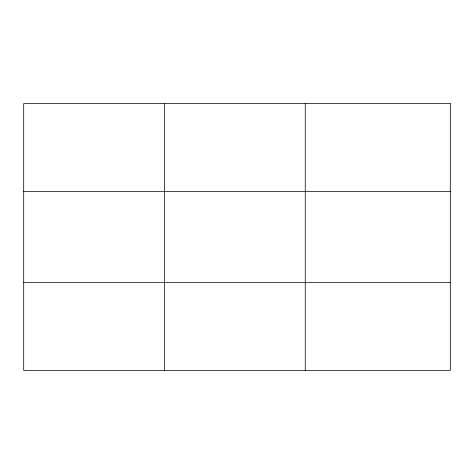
<?xml version="1.0" encoding="UTF-8"?>
<svg xmlns="http://www.w3.org/2000/svg" width="474" height="474" viewBox="0 0 474 474"><rect width="100%" height="100%" fill="white"/><g stroke="black" fill="none" stroke-linecap="round" stroke-linejoin="round"><path stroke-width="0.71" d="M164.478 103.605L164.478 370.395M305.256 103.605L305.256 370.395M23.7 191.644L450.3 191.644M23.7 282.356L450.3 282.356M450.3 103.605L450.3 370.395L23.7 370.395L23.7 103.605L450.3 103.605"/></g></svg>
